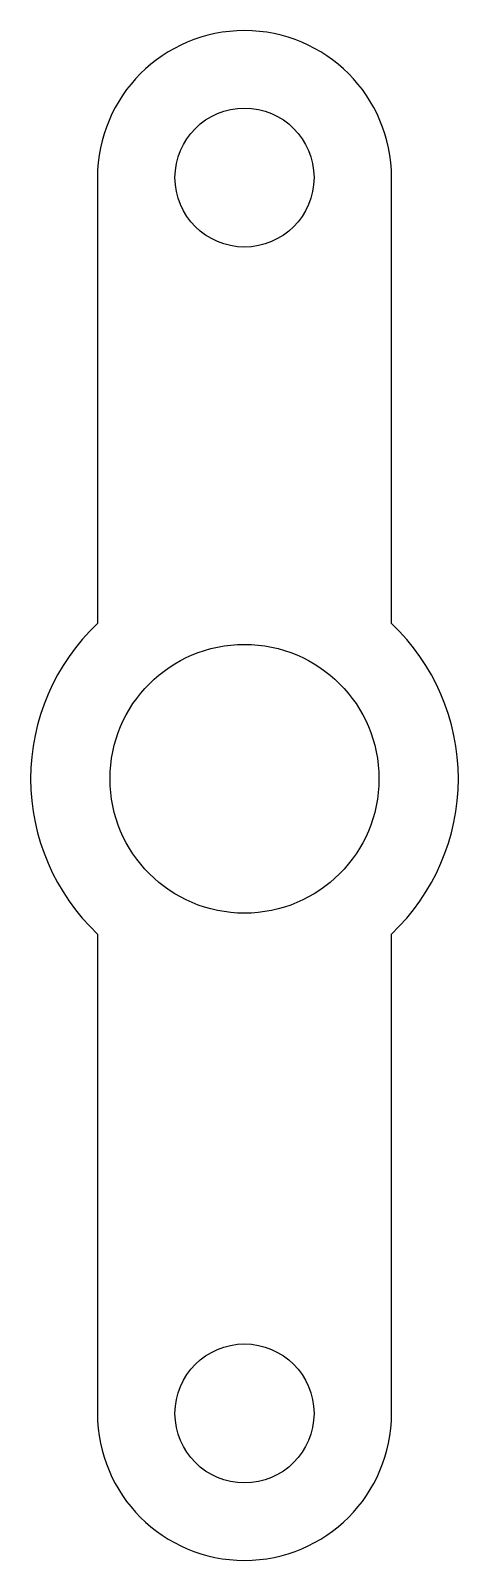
# Model space of a CAD drawing. Header units: millimetres. Extents: x -8 to 8, y -29.2 to 28.
import ezdxf

# ---------------------------------------------------------------- set-up
doc = ezdxf.new("R2010")
doc.units = ezdxf.units.MM

msp = doc.modelspace()

# ---------------------------------------------------------------- linework, layer by layer
at = {"color": 7, "linetype": 'Continuous', "lineweight": 25}
for p, q in [((-5.5, 22.5), (-5.5, 5.809)), ((5.5, 5.809), (5.5, 22.5)), ((-5.5, -5.809), (-5.5, -23.75)), ((5.5, -23.75), (5.5, -5.809))]:
    msp.add_line(p, q, dxfattribs=at)
for centre, radius in [((0, 22.5), 2.6), ((0, 0), 5.03), ((0, -23.75), 2.6)]:
    msp.add_circle(centre, radius, dxfattribs=at)
for centre, radius, start, end in [((0, 22.5), 5.5, 0, 180), ((0, 0), 8, 133.4325, 226.5675), ((0, 0), 8, 313.4325, 46.5675), ((0, -23.75), 5.5, 180, 0)]:
    msp.add_arc(centre, radius, start, end, dxfattribs=at)

doc.saveas('drawing.dxf')
